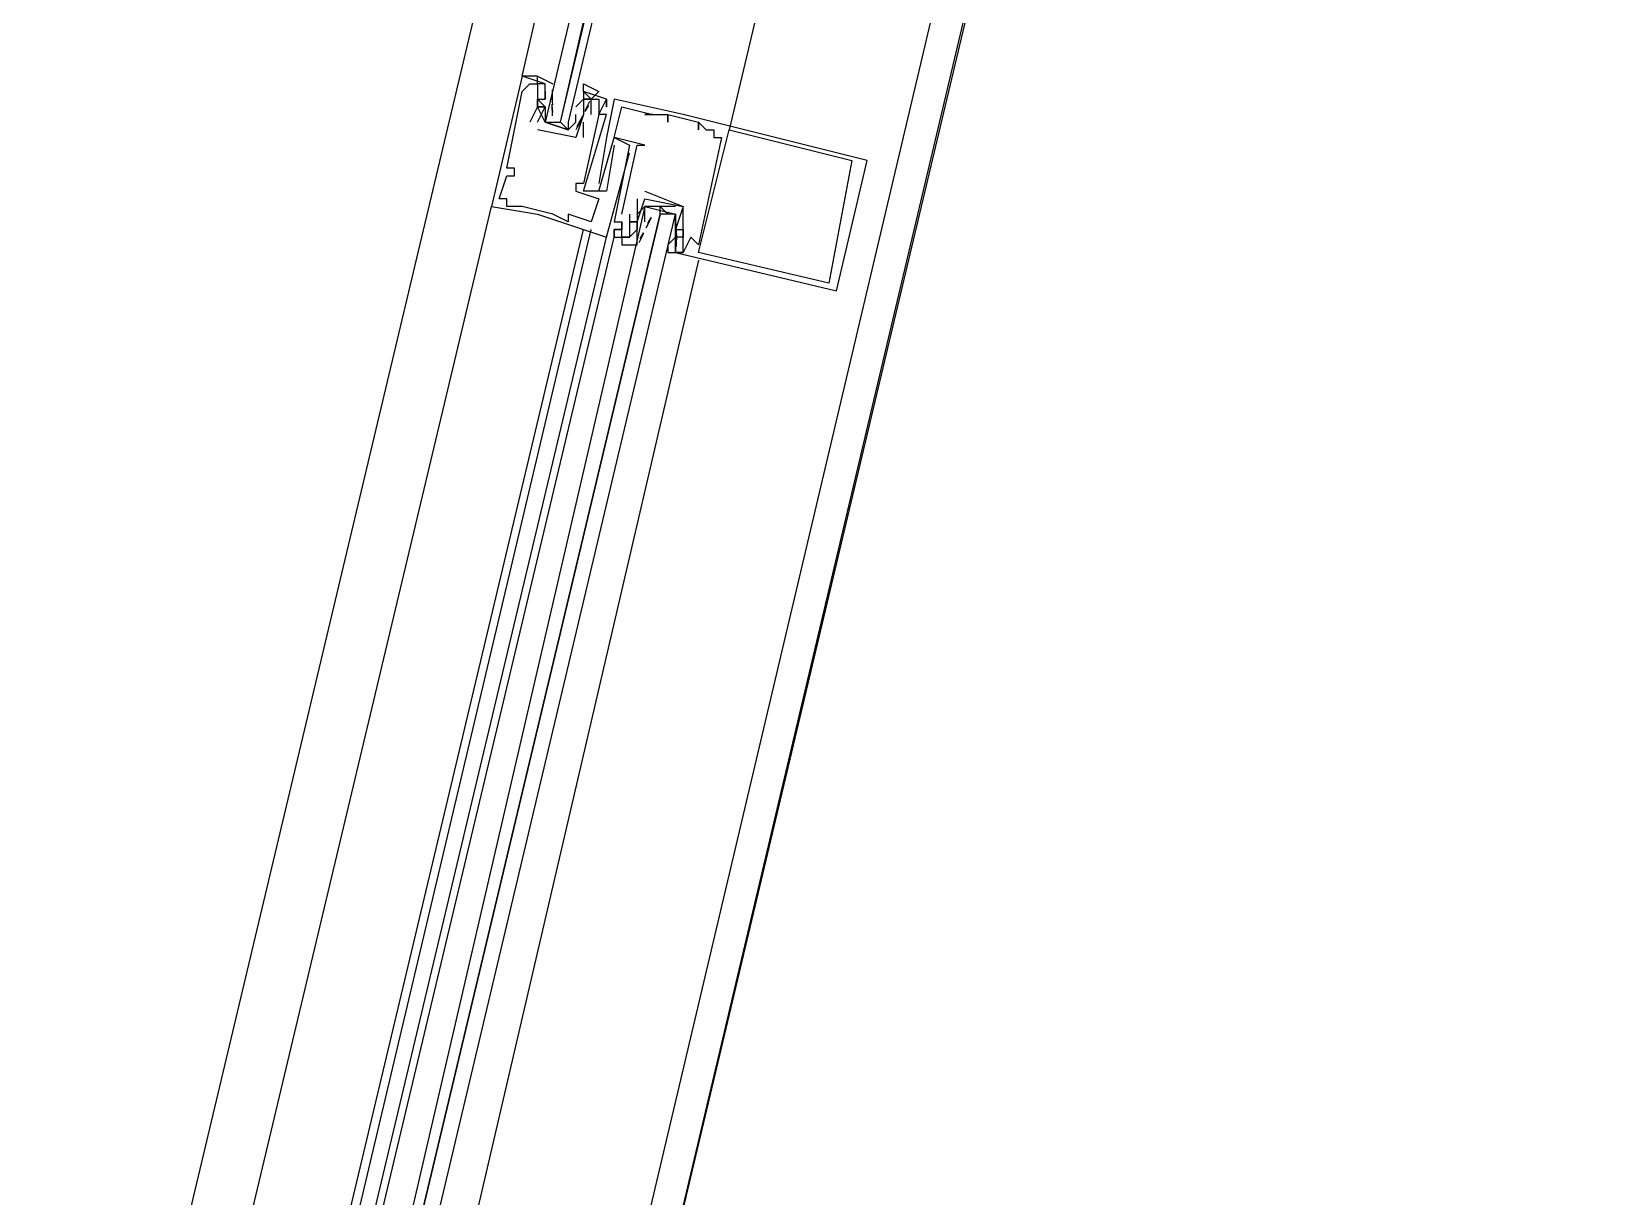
# Model space of a CAD drawing. Header units: feet. Extents: x -84 to 198, y -22 to 181.
# Drawn here: x 100.253 to 102.994, y 150.695 to 152.722 of the extents above; entities that cross this region are included whole.
import ezdxf

# ---------------------------------------------------------------- set-up
doc = ezdxf.new("R2010")
doc.units = ezdxf.units.FT
doc.layers.add('A-LINEA', color=7, linetype='CONTINUOUS')

msp = doc.modelspace()

# ---------------------------------------------------------------- linework, layer by layer
at = {"layer": 'A-LINEA'}
for p, q in [((102.88, 156.9644), (100.9867, 148.9911)), ((101.8, 156.0178), (100.2533, 149.5111)), ((102.5467, 155.8311), (101.0133, 149.3378)), ((101.1467, 152.6311), (101.1067, 152.6444)), ((101.1067, 152.6444), (101.1067, 152.6444)), ((101.12, 152.6311), (101.12, 152.6311)), ((101.1333, 152.6311), (101.1333, 152.6311)), ((101.1467, 152.6311), (101.1467, 152.6311)), ((101.1592, 152.6026), (101.159, 152.6209)), ((101.1067, 152.6178), (101.1067, 152.6178)), ((101.1333, 152.6044), (101.1333, 152.6044)), ((101.1333, 152.5911), (101.1333, 152.5911)), ((101.1333, 152.5911), (101.1333, 152.5911)), ((101.1467, 152.6178), (101.1467, 152.6178)), ((101.1467, 152.6178), (101.1467, 152.6044)), ((101.1467, 152.6044), (101.1467, 152.6044)), ((101.1467, 152.5911), (101.1467, 152.5911)), ((101.1591, 152.5755), (101.1586, 152.5959)), ((101.1599, 152.5946), (101.1588, 152.6065)), ((101.1599, 152.5813), (101.1588, 152.5932)), ((101.16, 152.6178), (101.16, 152.6178)), ((101.16, 152.6044), (101.16, 152.6044)), ((101.2, 152.5911), (101.2133, 152.6044)), ((101.2, 152.5911), (101.2, 152.5911)), ((101.2133, 152.6178), (101.2133, 152.6178)), ((101.2133, 152.6044), (101.2133, 152.6044)), ((101.2133, 152.5911), (101.2133, 152.5911)), ((101.2236, 152.6004), (101.2152, 152.5841)), ((101.2218, 152.5934), (101.2156, 152.5832)), ((101.2267, 152.6044), (101.2267, 152.6044)), ((101.24, 152.6044), (101.24, 152.6044)), ((101.2533, 152.6044), (101.2533, 152.6044)), ((101.2533, 152.6044), (101.2533, 152.6044)), ((101.2533, 152.5911), (101.2533, 152.5911)), ((101.2667, 152.6044), (101.2667, 152.6044)), ((101.28, 152.5911), (101.28, 152.5911)), ((101.12, 152.5644), (101.12, 152.5644)), ((101.1333, 152.5644), (101.1333, 152.5644)), ((101.1467, 152.5778), (101.1467, 152.5778)), ((101.16, 152.5644), (101.1733, 152.5644)), ((101.2, 152.5644), (101.2, 152.5644)), ((101.2114, 152.575), (101.2017, 152.557)), ((101.2085, 152.5667), (101.2023, 152.5565)), ((101.2133, 152.5778), (101.2133, 152.5778)), ((101.2133, 152.5778), (101.2133, 152.5778)), ((101.2133, 152.5378), (101.2133, 152.5644)), ((101.2133, 152.5644), (101.2133, 152.5644)), ((101.2267, 152.5778), (101.2267, 152.5778)), ((101.24, 152.5778), (101.24, 152.5778)), ((101.24, 152.5778), (101.24, 152.5778)), ((101.2533, 152.5778), (101.2533, 152.5778)), ((101.32, 152.5778), (101.32, 152.5778)), ((101.3333, 152.5778), (101.3333, 152.5778)), ((101.3333, 152.5778), (101.3333, 152.5778)), ((101.36, 152.5778), (101.36, 152.5778)), ((101.36, 152.5778), (101.36, 152.5778)), ((101.36, 152.5644), (101.36, 152.5644)), ((101.3867, 152.5778), (101.3867, 152.5778)), ((101.4133, 152.5644), (101.4133, 152.5644)), ((101.4133, 152.5644), (101.4133, 152.5644)), ((101.1333, 152.5511), (101.1333, 152.5511)), ((101.1333, 152.5511), (101.1333, 152.5511)), ((101.2, 152.5378), (101.2, 152.5378)), ((101.2, 152.5378), (101.2, 152.5378)), ((101.2133, 152.5378), (101.2133, 152.5378)), ((101.2533, 152.5378), (101.2533, 152.5378)), ((101.2667, 152.5378), (101.2667, 152.5378)), ((101.2667, 152.5378), (101.2667, 152.5378)), ((101.4133, 152.5511), (101.4133, 152.5511)), ((101.4267, 152.5511), (101.4267, 152.5511)), ((101.44, 152.5511), (101.44, 152.5511)), ((101.44, 152.5378), (101.44, 152.5378)), ((101.4533, 152.5378), (101.4533, 152.5378)), ((101.4667, 152.5511), (101.4667, 152.5511)), ((101.2667, 152.5244), (101.2667, 152.5244)), ((101.28, 152.5244), (101.28, 152.5244)), ((101.2933, 152.5244), (101.2933, 152.5244)), ((101.2933, 152.5111), (101.2933, 152.5111)), ((101.3067, 152.5244), (101.3067, 152.5244)), ((101.32, 152.5244), (101.32, 152.5244)), ((101.08, 152.4844), (101.08, 152.4844)), ((101.0933, 152.4844), (101.0933, 152.4844)), ((101.68, 152.4978), (101.68, 152.4978)), ((101.7067, 152.4978), (101.7067, 152.4978)), ((101.08, 152.4711), (101.08, 152.4711)), ((101.0933, 152.4711), (101.0933, 152.4711)), ((101.2, 152.4578), (101.2, 152.4578)), ((101.2133, 152.4578), (101.2133, 152.4578)), ((101.24, 152.4578), (101.24, 152.4578)), ((101.0667, 152.4311), (101.0667, 152.4311)), ((101.08, 152.4311), (101.08, 152.4311)), ((101.2, 152.4444), (101.2, 152.4444)), ((101.2133, 152.4444), (101.2133, 152.4444)), ((101.24, 152.4444), (101.24, 152.4444)), ((101.24, 152.4311), (101.24, 152.4311)), ((101.2533, 152.4444), (101.2533, 152.4444)), ((101.3067, 152.4311), (101.3067, 152.4044)), ((101.3067, 152.4311), (101.3067, 152.4311)), ((101.32, 152.4444), (101.32, 152.4444)), ((101.32, 152.4311), (101.32, 152.4311)), ((101.32, 152.4311), (101.32, 152.4311)), ((100.4533, 149.8978), (101.0533, 152.4178)), ((101.0533, 152.4178), (101.0533, 152.4178)), ((101.08, 152.4178), (101.08, 152.4178)), ((101.1067, 152.4178), (101.1067, 152.4178)), ((101.1333, 152.4044), (101.1333, 152.4044)), ((101.16, 152.4044), (101.16, 152.4044)), ((101.1867, 152.4044), (101.1867, 152.4044)), ((101.28, 152.4044), (101.28, 152.4044)), ((101.2933, 152.4044), (101.2933, 152.4044)), ((101.3067, 152.4044), (101.3067, 152.4044)), ((101.32, 152.4044), (101.32, 152.4044)), ((101.3733, 152.4178), (101.3333, 152.4178)), ((101.3467, 152.4178), (101.36, 152.4044)), ((101.3867, 152.4178), (101.3867, 152.4178)), ((101.3867, 152.4178), (101.3867, 152.4178)), ((100.6133, 149.8578), (101.2133, 152.3778)), ((100.6267, 149.8444), (101.2267, 152.3778)), ((101.1867, 152.3911), (101.1867, 152.3911)), ((101.2267, 152.3911), (101.2267, 152.3911)), ((101.2667, 152.3911), (101.2667, 152.3911)), ((101.2667, 152.3778), (101.2667, 152.3778)), ((101.2667, 152.3778), (101.2667, 152.3778)), ((101.2667, 152.3778), (101.2667, 152.3778)), ((101.28, 152.3911), (101.28, 152.3911)), ((101.28, 152.3911), (101.28, 152.3911)), ((101.28, 152.3778), (101.28, 152.3778)), ((101.28, 152.3778), (101.28, 152.3778)), ((101.28, 152.3778), (101.28, 152.3778)), ((101.2933, 152.3911), (101.2933, 152.3911)), ((101.3067, 152.3911), (101.3067, 152.3911)), ((101.3067, 152.3911), (101.3067, 152.3911)), ((101.3067, 152.3911), (101.3067, 152.3911)), ((101.3067, 152.3778), (101.3067, 152.3778)), ((101.3067, 152.3644), (101.3067, 152.3778)), ((101.3115, 152.3622), (101.3177, 152.3724)), ((101.32, 152.3778), (101.32, 152.3778)), ((101.322, 152.3806), (101.3316, 152.3985)), ((101.3248, 152.3889), (101.3311, 152.399)), ((101.3733, 152.3911), (101.3733, 152.3911)), ((101.3733, 152.3778), (101.3733, 152.3778)), ((101.3735, 152.3876), (101.3745, 152.3757)), ((101.3742, 152.3801), (101.3748, 152.3597)), ((101.3867, 152.3778), (101.3867, 152.3778)), ((101.3867, 152.3778), (101.3867, 152.3778)), ((100.6533, 149.8444), (101.2533, 152.3644)), ((100.6667, 149.8444), (101.2667, 152.3644)), ((101.2533, 152.3644), (101.2533, 152.3644)), ((101.2667, 152.3644), (101.2667, 152.3644)), ((101.2667, 152.3644), (101.2667, 152.3644)), ((101.2667, 152.3644), (101.2667, 152.3644)), ((101.2667, 152.3644), (101.2667, 152.3644)), ((101.2667, 152.3644), (101.2667, 152.3644)), ((101.28, 152.3644), (101.28, 152.3644)), ((101.2933, 152.3644), (101.2933, 152.3644)), ((101.2933, 152.3644), (101.2933, 152.3644)), ((101.3067, 152.3644), (101.3067, 152.3644)), ((101.3097, 152.3552), (101.3181, 152.3714)), ((101.3733, 152.3644), (101.36, 152.3511)), ((101.36, 152.3644), (101.36, 152.3644)), ((101.36, 152.3511), (101.36, 152.3511)), ((101.3733, 152.3644), (101.3733, 152.3644)), ((101.3733, 152.3511), (101.3733, 152.3511)), ((101.3735, 152.3609), (101.3745, 152.3491)), ((101.3741, 152.3663), (101.3744, 152.348)), ((101.3867, 152.3644), (101.3867, 152.3644)), ((101.3867, 152.3511), (101.3867, 152.3511)), ((101.4, 152.3644), (101.4, 152.3644)), ((101.4133, 152.3511), (101.4133, 152.3511)), ((101.4133, 152.3244), (100.8267, 149.8044)), ((101.3733, 152.3378), (101.3733, 152.3378)), ((101.3867, 152.3378), (101.3867, 152.3378)), ((101.4133, 152.3378), (101.4133, 152.3378)), ((101.64, 152.2844), (101.64, 152.2844)), ((101.6533, 152.2711), (101.6533, 152.2711))]:
    msp.add_line(p, q, dxfattribs=at)
for points in [[(103.1067, 159.3911), (103.0667, 159.2178), (102.5733, 157.1111), (102.8667, 156.9378), (100.9867, 148.9911), (103.5867, 148.3778), (103.4267, 147.7244), (111.4267, 145.8444), (113.8133, 145.2711), (117.8667, 144.3111), (114.9067, 131.8311), (119.4533, 130.7511), (119.2933, 130.0978), (122, 129.4578), (128.0267, 128.0444), (124.1867, 111.8044), (124.44, 111.7378), (125.7867, 111.4178), (129.48, 110.5511), (135.96, 109.0178), (135.88, 108.6844), (141.96, 107.2578)], [(103.1067, 159.3911), (103.0667, 159.2178), (102.5733, 157.1111), (102.8667, 156.9378), (100.9867, 148.9911), (103.5867, 148.3778), (103.4267, 147.7244), (111.4267, 145.8444), (113.8133, 145.2711), (117.8667, 144.3111), (114.9067, 131.8311), (119.4533, 130.7511), (119.2933, 130.0978), (122, 129.4578), (128.0267, 128.0444), (124.1867, 111.8044), (124.44, 111.7378), (125.7867, 111.4178), (129.48, 110.5511), (135.96, 109.0178), (135.88, 108.6844), (141.96, 107.2578)], [(102.2667, 155.8978), (101.84, 154.1244), (101.4667, 152.5511)], [(101.1333, 152.6311), (101.1333, 152.6444), (101.1067, 152.6444), (101.4667, 154.2044)], [(101.5333, 154.1911), (101.1467, 152.5644), (101.16, 152.5644), (101.1733, 152.5644), (101.5467, 154.1911)], [(101.5733, 154.1911), (101.1867, 152.5644), (101.1867, 152.5511), (101.1733, 152.5644), (101.56, 154.1911)], [(101.1067, 152.6444), (101.0533, 152.4178), (101.1333, 152.4044), (101.2533, 152.3644), (101.2933, 152.5111)], [(101.0667, 152.4311), (101.08, 152.4711), (101.0933, 152.4711), (101.0933, 152.4844), (101.08, 152.4844), (101.1067, 152.6178), (101.12, 152.6311), (101.1333, 152.6311), (101.1333, 152.5911), (101.1333, 152.5911), (101.12, 152.5644)], [(101.1333, 152.6311), (101.1333, 152.6444), (101.1067, 152.6444)], [(101.1333, 152.6311), (101.1333, 152.6444), (101.1067, 152.6444)], [(101.1867, 152.5511), (101.1467, 152.5644), (101.1333, 152.5911), (101.1467, 152.5911), (101.1333, 152.6044), (101.1467, 152.6044), (101.1467, 152.6178), (101.1467, 152.6311), (101.1333, 152.6311), (101.1333, 152.6444), (101.16, 152.6311)], [(101.2133, 152.6178), (101.2133, 152.6311), (101.24, 152.6178), (101.2267, 152.6044), (101.2133, 152.6178), (101.2133, 152.6044), (101.2267, 152.6044), (101.2133, 152.6044), (101.2133, 152.5778), (101.2, 152.5511)], [(101.2267, 152.5778), (101.2267, 152.6044), (101.24, 152.6044), (101.24, 152.5778), (101.24, 152.5778), (101.2133, 152.4578), (101.2, 152.4578), (101.2, 152.4444), (101.24, 152.4311), (101.2267, 152.3911), (101.1867, 152.4044), (101.1867, 152.3911), (101.16, 152.4044), (101.1067, 152.4178), (101.08, 152.4178), (101.08, 152.4311), (101.0667, 152.4311)], [(101.1333, 152.5644), (101.1467, 152.5911), (101.1333, 152.5911), (101.1333, 152.6044), (101.1467, 152.6044)], [(101.2133, 152.5911), (101.2133, 152.5778), (101.2, 152.5378), (101.1333, 152.5511)], [(101.1467, 152.5911), (101.1467, 152.5778), (101.1467, 152.5644), (101.1867, 152.5511), (101.2, 152.5644), (101.2, 152.5778)], [(101.2667, 152.5244), (101.2533, 152.4444), (101.2133, 152.4444), (101.2533, 152.5778), (101.24, 152.5778), (101.2533, 152.6044), (101.2533, 152.5911), (101.2533, 152.6044), (101.2133, 152.6178), (101.2133, 152.6044), (101.2133, 152.6044)], [(101.3733, 152.3511), (101.3733, 152.3378), (101.6533, 152.2711), (101.7067, 152.4978), (101.3867, 152.5778), (101.2667, 152.6044), (101.2533, 152.5378), (101.24, 152.4578)], [(101.28, 152.4044), (101.3067, 152.5244), (101.32, 152.5244), (101.2667, 152.5378), (101.28, 152.5911), (101.3333, 152.5778), (101.32, 152.5778), (101.3333, 152.5778), (101.36, 152.5778), (101.36, 152.5644), (101.36, 152.5778), (101.4133, 152.5644), (101.4133, 152.5511), (101.4133, 152.5644), (101.4267, 152.5511), (101.44, 152.5511), (101.44, 152.5378), (101.4533, 152.5378), (101.4133, 152.3511), (101.4, 152.3644), (101.3867, 152.3378), (101.3867, 152.3511), (101.3867, 152.3778), (101.3867, 152.3778), (101.3867, 152.4178)], [(101.2, 152.5378), (101.2, 152.5378), (101.1333, 152.5511), (101.1333, 152.5511)], [(101.24, 152.4444), (101.2667, 152.5378), (101.2933, 152.5244), (101.2667, 152.3911), (101.28, 152.3911), (101.28, 152.3778), (101.2667, 152.3778), (101.28, 152.3778), (101.2667, 152.3778), (101.2667, 152.3644), (101.2667, 152.3778), (101.2667, 152.3644), (101.2933, 152.3644)], [(101.68, 152.4978), (101.64, 152.2844), (101.4133, 152.3378), (101.4667, 152.5511), (101.68, 152.4978)], [(101.3067, 152.3778), (101.3067, 152.3911), (101.2933, 152.3911), (101.3067, 152.3911), (101.32, 152.4311), (101.3867, 152.4178), (101.3733, 152.3778)], [(101.32, 152.4444), (101.3867, 152.4178), (101.3867, 152.4178)], [(100.76, 149.8178), (101.3733, 152.4044), (101.36, 152.4044), (101.3467, 152.4044), (100.7333, 149.8311), (101.3467, 152.4044), (101.3467, 152.4178), (101.3333, 152.4178), (101.32, 152.4178), (100.72, 149.8311)], [(101.32, 152.4178), (101.3067, 152.4044), (101.3067, 152.3911), (101.3067, 152.3778), (101.2933, 152.3644), (101.28, 152.3644), (101.28, 152.3511), (101.3067, 152.3511), (101.3067, 152.3644)], [(101.2933, 152.4044), (101.2933, 152.3644), (101.28, 152.3644), (101.28, 152.3778), (101.28, 152.3911), (101.28, 152.3911)], [(101.32, 152.3911), (101.32, 152.4044), (101.32, 152.4178), (101.3733, 152.4044), (101.3733, 152.3911), (101.3733, 152.3778)], [(101.36, 152.3511), (101.36, 152.3378), (101.3867, 152.3378), (101.3733, 152.3378), (101.3733, 152.3511), (101.3733, 152.3778), (101.3733, 152.4044)], [(101.3733, 152.3778), (101.3867, 152.3778), (101.3867, 152.3644), (101.3733, 152.3644)], [(101.2667, 152.3644), (101.28, 152.3644), (101.28, 152.3644)], [(101.2667, 152.3644), (101.28, 152.3644), (101.28, 152.3644)], [(101.2667, 152.3644), (101.28, 152.3644), (101.28, 152.3644)]]:
    msp.add_lwpolyline(points, dxfattribs=at)

doc.saveas('drawing.dxf')
